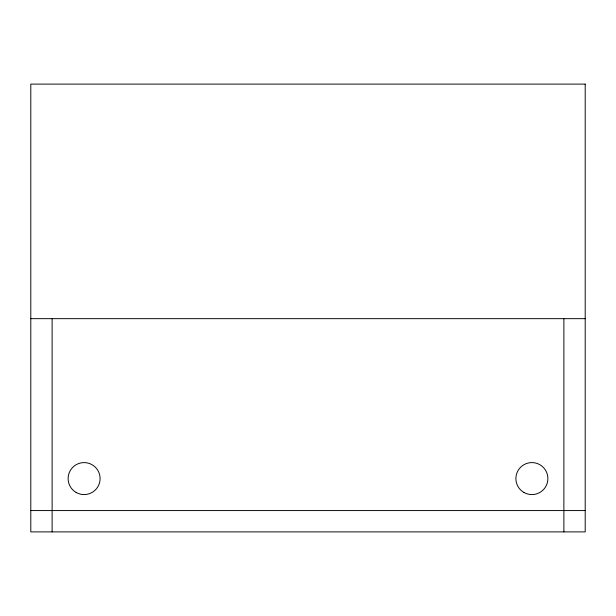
<?xml version="1.0" encoding="UTF-8"?>
<svg xmlns="http://www.w3.org/2000/svg" width="616" height="616" viewBox="0 0 616 616"><rect width="100%" height="100%" fill="white"/><g stroke="black" fill="none" stroke-linecap="round" stroke-linejoin="round"><path stroke-width="0.92" d="M30.8 318.665L585.2 318.665M30.8 510.572L585.2 510.572M563.879 318.665L563.879 531.893M52.121 318.665L52.121 531.893M585.2 84.107L30.8 84.107L30.8 531.893L585.2 531.893L585.2 84.107M76.114 492.438A15.993 15.993 0 0 0 100.1 478.586A15.993 15.993 0 0 0 76.114 464.733A15.993 15.993 0 0 0 76.114 492.438M523.893 492.438A15.993 15.993 0 0 0 547.886 478.586A15.993 15.993 0 0 0 523.893 464.733A15.993 15.993 0 0 0 523.893 492.438"/></g></svg>
